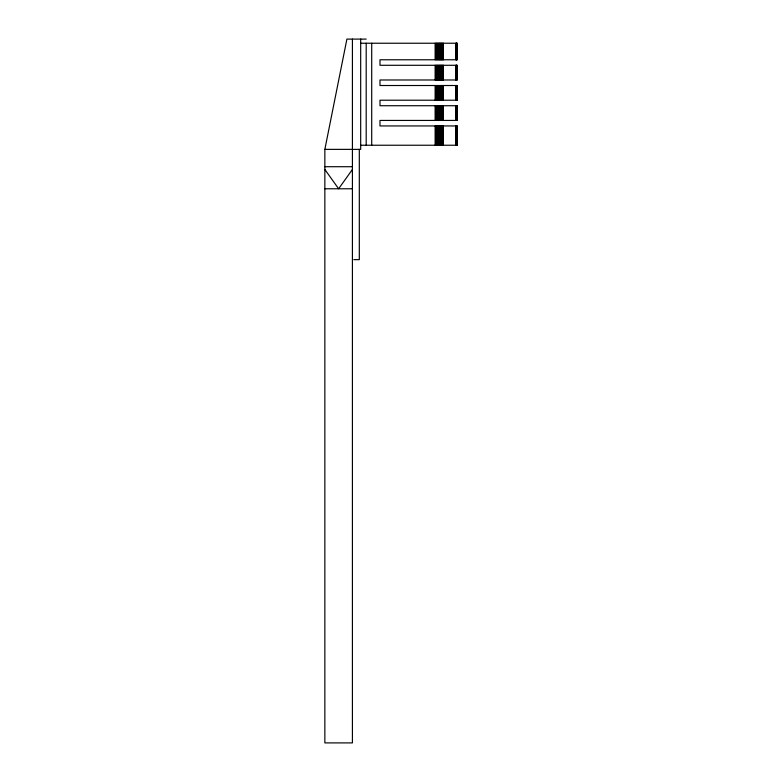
<?xml version="1.0" encoding="UTF-8"?>
<svg xmlns="http://www.w3.org/2000/svg" width="782" height="782" viewBox="0 0 782 782"><rect width="100%" height="100%" fill="white"/><g stroke="black" fill="none" stroke-linecap="round" stroke-linejoin="round"><path stroke-width="1.17" d="M352.418 39.1L352.418 742.9L324.853 742.9L324.853 149.372L346.905 39.1L366.201 39.1M352.418 169.469L338.635 188.775L324.853 169.469M360.688 43.235L457.147 43.235L457.147 59.774L379.984 59.774L379.984 65.287L457.147 65.287L457.138 79.989L379.984 79.989L379.984 85.512L457.147 85.512L457.147 100.213L379.984 100.213L379.984 105.726L457.147 105.726L457.138 120.428L379.984 120.428L379.984 125.941L457.147 125.941L457.147 145.237L360.688 145.237M324.853 149.372L360.688 149.372L360.688 39.1M324.853 166.713L352.418 166.713M324.853 188.775L352.418 188.775M353.796 259.653L359.309 259.653L359.309 149.372M457.001 43.235L457.001 59.774M457.001 65.287L457.001 79.989M457.001 85.512L457.001 100.213M457.001 105.726L457.001 120.428M457.001 125.941L457.001 145.237M456.796 43.235L456.796 59.774M456.796 65.287L456.796 79.989M456.796 85.512L456.796 100.213M456.796 105.726L456.796 120.428M456.796 125.941L456.796 145.237M456.512 43.235L456.512 59.774M456.512 65.287L456.512 79.989M456.512 85.512L456.512 100.213M456.512 105.726L456.512 120.428M456.512 125.941L456.512 145.237M456.18 43.235L456.18 59.774M456.18 65.287L456.18 79.989M456.18 85.512L456.18 100.213M456.18 105.726L456.18 120.428M456.18 125.941L456.18 145.237M455.798 43.235L455.798 59.774M455.798 65.287L455.798 79.989M455.798 85.512L455.798 100.213M455.798 105.726L455.798 120.428M455.798 125.941L455.798 145.237M443.394 43.235L443.394 59.774M443.394 65.287L443.394 79.989M443.394 85.512L443.394 100.213M443.394 105.726L443.394 120.428M443.394 125.941L443.394 145.237M442.827 43.235L442.827 59.774M442.827 65.287L442.827 79.989M442.827 85.512L442.827 100.213M442.827 105.726L442.827 120.428M442.827 125.941L442.827 145.237M442.231 43.235L442.231 59.774M442.231 65.287L442.231 79.989M442.231 85.512L442.231 100.213M442.231 105.726L442.231 120.428M442.231 125.941L442.231 145.237M441.605 43.235L441.605 59.774M441.605 65.287L441.605 79.989M441.605 85.512L441.605 100.213M441.605 105.726L441.605 120.428M441.605 125.941L441.605 145.237M440.96 43.235L440.96 59.774M440.96 65.287L440.96 79.989M440.96 85.512L440.96 100.213M440.96 105.726L440.96 120.428M440.96 125.941L440.96 145.237M440.286 43.235L440.286 59.774M440.286 65.287L440.286 79.989M440.286 85.512L440.286 100.213M440.286 105.726L440.286 120.428M440.286 125.941L440.286 145.237M439.592 43.235L439.592 59.774M439.592 65.287L439.592 79.989M439.592 85.512L439.592 100.213M439.592 105.726L439.592 120.428M439.592 125.941L439.592 145.237M438.888 43.235L438.888 59.774M438.888 65.287L438.888 79.989M438.888 85.512L438.888 100.213M438.888 105.726L438.888 120.428M438.888 125.941L438.888 145.237M438.155 43.235L438.155 59.774M438.155 65.287L438.155 79.989M438.155 85.512L438.155 100.213M438.155 105.726L438.155 120.428M438.155 125.941L438.155 145.237M437.412 43.235L437.412 59.774M437.412 65.287L437.412 79.989M437.412 85.512L437.412 100.213M437.412 105.726L437.412 120.428M437.412 125.941L437.412 145.237M436.659 43.235L436.659 59.774M436.659 65.287L436.659 79.989M436.659 85.512L436.659 100.213M436.659 105.726L436.659 120.428M436.659 125.941L436.659 145.237M435.897 43.235L435.897 59.774M435.897 65.287L435.897 79.989M435.897 85.512L435.897 100.213M435.897 105.726L435.897 120.428M435.897 125.941L435.897 145.237M435.124 43.235L435.124 59.774M435.124 65.287L435.124 79.989M435.124 85.512L435.124 100.213M435.124 105.726L435.124 120.428M435.124 125.941L435.124 145.237M371.714 43.235L371.714 145.237M366.201 43.235L366.201 145.237"/></g></svg>
